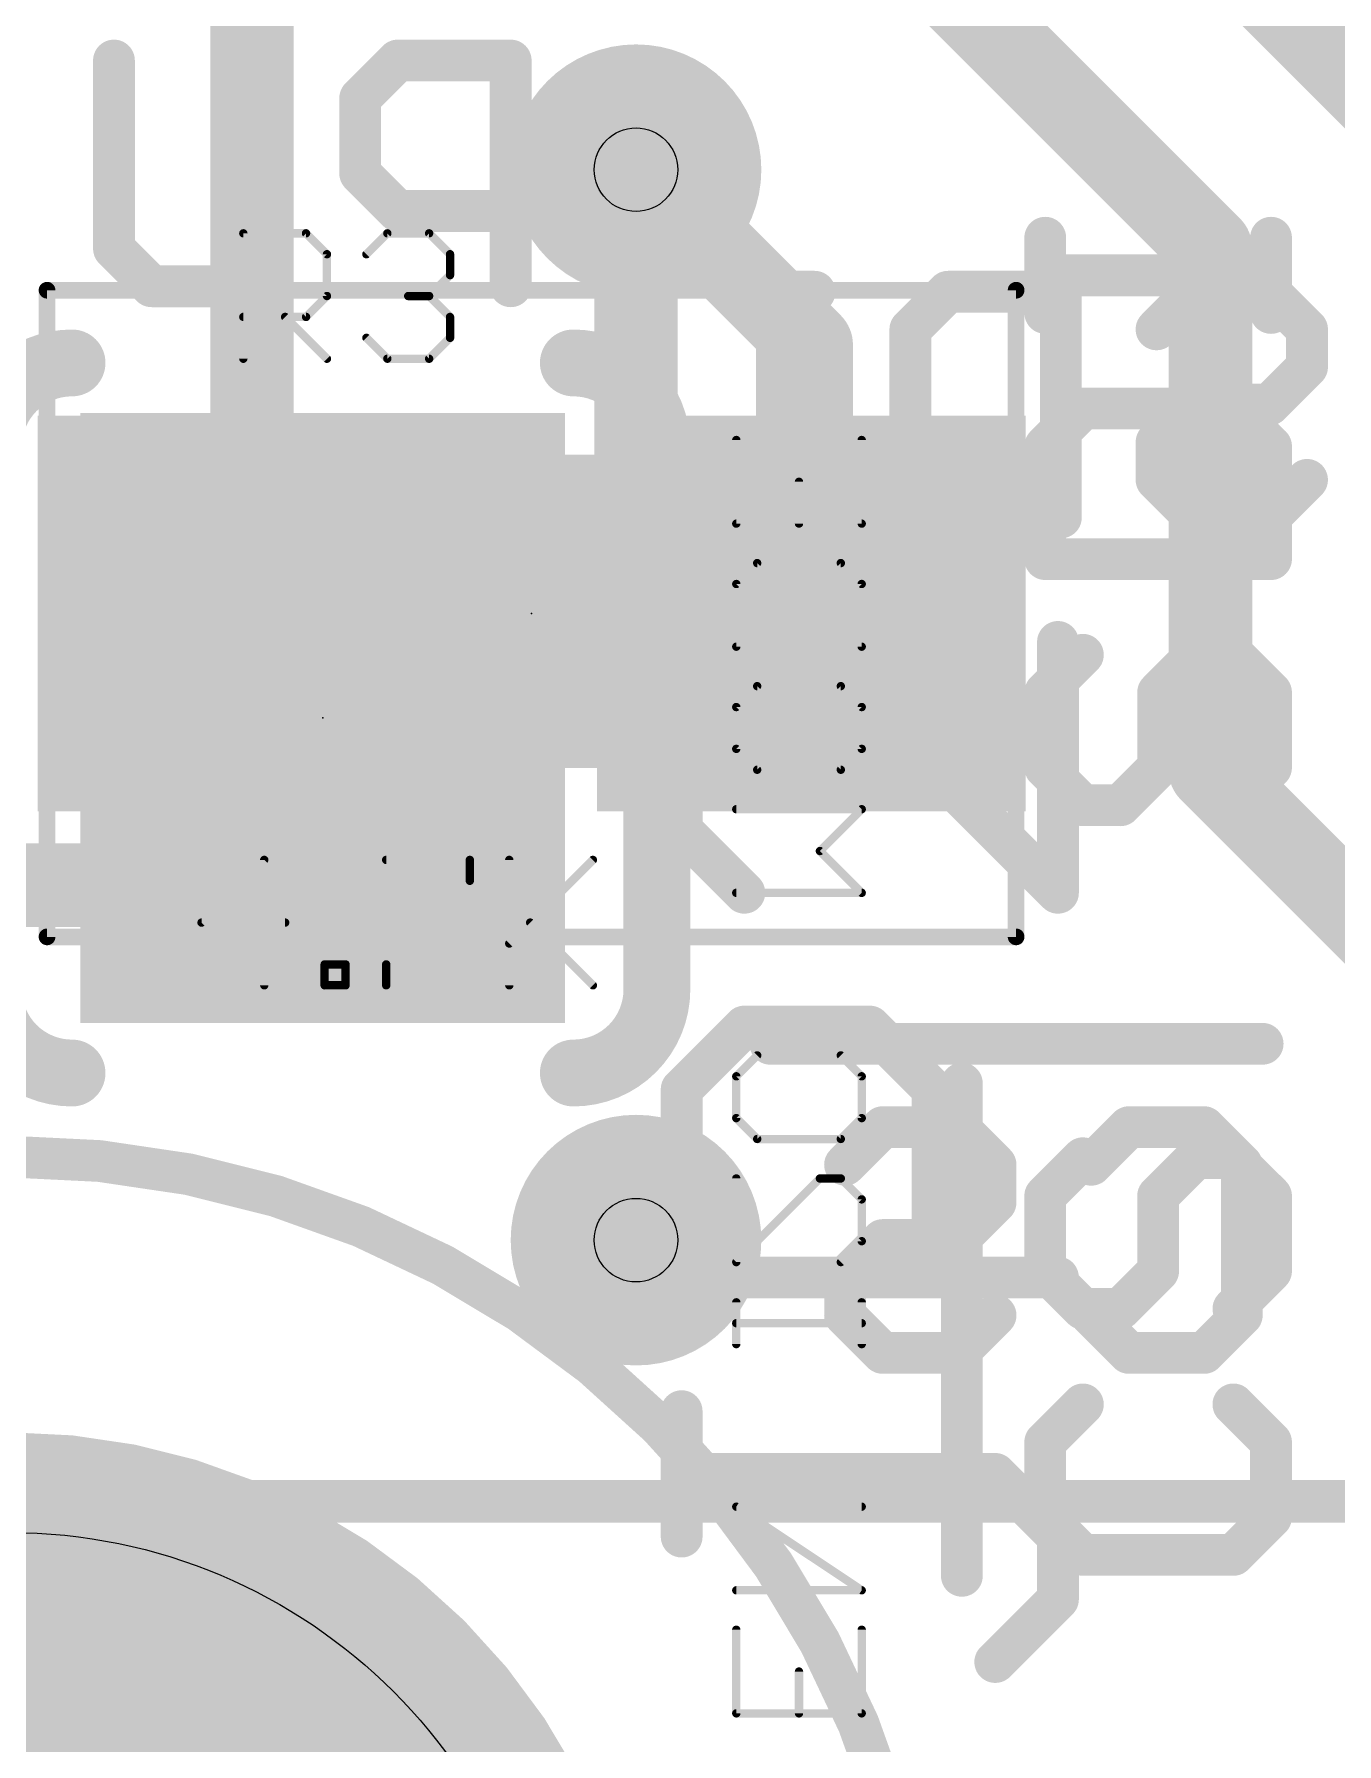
# Model space of a CAD drawing. Extents: x -47 to 60, y -34 to 22.
# Drawn here: x 6.43 to 10.39, y 3.55 to 8.75 of the extents above; entities that cross this region are included whole.
import ezdxf

# ---------------------------------------------------------------- set-up
doc = ezdxf.new("R2010")
doc.units = 0
for name, color, linetype in [('1', 12, 'CONTINUOUS'), ('16', 132, 'CONTINUOUS'), ('18', 110, 'CONTINUOUS'), ('20', 53, 'CONTINUOUS'), ('21', 253, 'CONTINUOUS'), ('22', 53, 'CONTINUOUS'), ('23', 53, 'CONTINUOUS'), ('24', 53, 'CONTINUOUS'), ('25', 253, 'CONTINUOUS'), ('27', 253, 'CONTINUOUS'), ('28', 253, 'CONTINUOUS'), ('29', 253, 'CONTINUOUS'), ('30', 253, 'CONTINUOUS'), ('31', 253, 'CONTINUOUS'), ('35', 253, 'CONTINUOUS'), ('39', 12, 'CONTINUOUS'), ('41', 12, 'CONTINUOUS'), ('42', 132, 'CONTINUOUS'), ('44', 253, 'CONTINUOUS'), ('47', 253, 'CONTINUOUS'), ('51', 253, 'CONTINUOUS')]:
    doc.layers.add(name, color=color, linetype=linetype)

# ---------------------------------------------------------------- blocks, each defined once
blk = doc.blocks.new('RECT')
blk.add_solid([(-0.5, -0.5), (0.5, -0.5), (-0.5, 0.5), (0.5, 0.5)])
blk = doc.blocks.new('ROUNDV')
at = {"const_width": 0.5}
blk.add_lwpolyline([(0, -0.25, 1), (0, 0.25, 1), (0, -0.25)], format="xyb", dxfattribs=at)

msp = doc.modelspace()

# ---------------------------------------------------------------- linework, layer by layer
at = {"layer": '1', "const_width": 0.254}
for points in [[(7.0875, 9.1513), (7.0875, 6.985)], [(8.7875, 7.8019), (8.255, 8.3344)], [(8.7875, 6.985), (8.7875, 7.8019)]]:
    msp.add_lwpolyline(points, dxfattribs=at)
at = {"layer": '1', "const_width": 0.127}
for points in [[(8.2999, 8.3793, 1), (8.2101, 8.2895)], [(8.851, 7.8019, 1), (8.724, 7.8019)], [(8.7426, 7.757, 1), (8.8324, 7.8468)], [(7.024, 6.985, 1), (7.151, 6.985)], [(8.724, 6.985, 1), (8.851, 6.985)]]:
    msp.add_lwpolyline(points, format="xyb", dxfattribs=at)
at = {"layer": '16'}
for points, const_width in [([(9.6837, 9.3663), (11.43, 7.62)], 0.254), ([(10.0013, 8.0962), (8.89, 9.2075)], 0.254), ([(8.255, 7.3819), (8.255, 8.3344)], 0.254), ([(10.0013, 6.5088), (10.0013, 8.0962)], 0.254), ([(8.0486, 7.1755), (8.255, 7.3819)], 0.254), ([(7.3025, 7.1755), (8.0486, 7.1755)], 0.254), ([(7.3025, 7.0485), (7.3025, 6.2865)], 0.2032), ([(11.43, 5.08), (10.0013, 6.5088)], 0.254), ([(7.3025, 6.1595), (4.953, 6.1595)], 0.254)]:
    msp.add_lwpolyline(points, dxfattribs=dict(at, const_width=const_width))
for points, const_width in [([(8.3185, 8.3344, 1), (8.1915, 8.3344)], 0.127), ([(10.0648, 8.0962, 1), (9.9378, 8.0962)], 0.127), ([(9.9563, 8.0513, 1), (10.0462, 8.1412)], 0.127), ([(8.2999, 7.337, 1), (8.2101, 7.4268)], 0.127), ([(8.1915, 7.3819, 1), (8.3185, 7.3819)], 0.127), ([(7.3025, 7.239, 1), (7.3025, 7.112)], 0.127), ([(8.0037, 7.2204, 1), (8.0935, 7.1306)], 0.127), ([(8.0486, 7.112, 1), (8.0486, 7.239)], 0.127), ([(7.3533, 7.0485, 1), (7.2517, 7.0485)], 0.1016), ([(10.0462, 6.5537, 1), (9.9563, 6.4638)], 0.127), ([(9.9378, 6.5088, 1), (10.0648, 6.5088)], 0.127), ([(7.2517, 6.2865, 1), (7.3533, 6.2865)], 0.1016), ([(7.3025, 6.096, 1), (7.3025, 6.223)], 0.127)]:
    msp.add_lwpolyline(points, format="xyb", dxfattribs=dict(at, const_width=const_width))
at = {"layer": '20'}
msp.add_circle((6.35, 2.54), 1.651, dxfattribs=at)
at = {"layer": '21', "const_width": 0.127}
for points in [[(9.499, 7.8989), (9.499, 8.1277)], [(10.1854, 7.8989), (10.1854, 8.1277)], [(10.1854, 8.0133), (9.499, 8.0133)], [(9.6134, 7.6081), (9.499, 7.4937)], [(10.071, 7.6081), (9.6134, 7.6081)], [(10.1854, 7.4937), (10.071, 7.6081)], [(9.499, 7.4937), (9.499, 7.1505)], [(10.1854, 7.1505), (10.1854, 7.4937)], [(9.499, 7.1505), (10.1854, 7.1505)], [(9.6134, 6.8597), (9.499, 6.7453)], [(9.8422, 6.7453), (9.9566, 6.8597)], [(9.9566, 6.8597), (10.071, 6.8597)], [(10.071, 6.8597), (10.1854, 6.7453)], [(9.499, 6.7453), (9.499, 6.5165)], [(9.8422, 6.5165), (9.8422, 6.7453)], [(10.1854, 6.7453), (10.1854, 6.5165)], [(9.499, 6.5165), (9.6134, 6.4021)], [(9.7278, 6.4021), (9.8422, 6.5165)], [(10.1854, 6.5165), (10.071, 6.4021)], [(9.6134, 6.4021), (9.7278, 6.4021)], [(9.2456, 4.0594), (9.2456, 5.5563)], [(9.6134, 5.3289), (9.499, 5.2145)], [(9.8422, 5.2145), (9.9566, 5.3289)], [(9.9566, 5.3289), (10.071, 5.3289)], [(10.071, 5.3289), (10.1854, 5.2145)], [(9.499, 5.2145), (9.499, 4.9857)], [(9.8422, 4.9857), (9.8422, 5.2145)], [(10.1854, 5.2145), (10.1854, 4.9857)], [(9.499, 4.9857), (9.6134, 4.8713)], [(9.7278, 4.8713), (9.8422, 4.9857)], [(10.1854, 4.9857), (10.071, 4.8713)], [(9.6134, 4.8713), (9.7278, 4.8713)], [(9.6134, 4.5805), (9.499, 4.4661)], [(10.1854, 4.4661), (10.071, 4.5805)], [(9.499, 4.4661), (9.499, 4.2373)], [(10.1854, 4.2373), (10.1854, 4.4661)], [(9.499, 4.2373), (9.6134, 4.1229)], [(10.071, 4.1229), (10.1854, 4.2373)], [(9.6134, 4.1229), (10.071, 4.1229)]]:
    msp.add_lwpolyline(points, dxfattribs=at)
at = {"layer": '21', "const_width": 0.0635}
for points in [[(9.5308, 8.1277, 1), (9.4673, 8.1277)], [(10.2172, 8.1277, 1), (10.1537, 8.1277)], [(9.499, 8.0451, 1), (9.499, 7.9816)], [(10.1854, 7.9816, 1), (10.1854, 8.0451)], [(9.4673, 7.8989, 1), (9.5308, 7.8989)], [(10.1537, 7.8989, 1), (10.2172, 7.8989)], [(9.6134, 7.6399, 1), (9.6134, 7.5764)], [(9.6359, 7.5857, 1), (9.591, 7.6306)], [(10.0935, 7.6306, 1), (10.0486, 7.5857)], [(10.071, 7.5764, 1), (10.071, 7.6399)], [(9.5308, 7.4937, 1), (9.4673, 7.4937)], [(9.4766, 7.5162, 1), (9.5215, 7.4713)], [(10.2172, 7.4937, 1), (10.1537, 7.4937)], [(10.1629, 7.4713, 1), (10.2079, 7.5162)], [(9.499, 7.1823, 1), (9.499, 7.1188)], [(9.4673, 7.1505, 1), (9.5308, 7.1505)], [(10.1537, 7.1505, 1), (10.2172, 7.1505)], [(10.1854, 7.1188, 1), (10.1854, 7.1823)], [(9.6359, 6.8372, 1), (9.591, 6.8821)], [(9.9566, 6.8914, 1), (9.9566, 6.8279)], [(9.9791, 6.8372, 1), (9.9342, 6.8821)], [(10.0935, 6.8821, 1), (10.0486, 6.8372)], [(10.071, 6.8279, 1), (10.071, 6.8914)], [(9.5308, 6.7453, 1), (9.4673, 6.7453)], [(9.4766, 6.7677, 1), (9.5215, 6.7228)], [(9.874, 6.7453, 1), (9.8105, 6.7453)], [(9.8198, 6.7677, 1), (9.8647, 6.7228)], [(10.2172, 6.7453, 1), (10.1537, 6.7453)], [(10.1629, 6.7228, 1), (10.2079, 6.7677)], [(9.5215, 6.5389, 1), (9.4766, 6.494)], [(9.8647, 6.494, 1), (9.8198, 6.5389)], [(10.2079, 6.494, 1), (10.1629, 6.5389)], [(9.4673, 6.5165, 1), (9.5308, 6.5165)], [(9.8105, 6.5165, 1), (9.874, 6.5165)], [(10.1537, 6.5165, 1), (10.2172, 6.5165)], [(9.6134, 6.4338, 1), (9.6134, 6.3704)], [(9.591, 6.3796, 1), (9.6359, 6.4246)], [(9.7054, 6.4246, 1), (9.7503, 6.3796)], [(9.7278, 6.3704, 1), (9.7278, 6.4338)], [(10.0486, 6.4246, 1), (10.0935, 6.3796)], [(9.2774, 5.5563, 1), (9.2138, 5.5563)], [(9.6359, 5.3065, 1), (9.591, 5.3514)], [(9.9566, 5.3607, 1), (9.9566, 5.2972)], [(9.9791, 5.3065, 1), (9.9342, 5.3514)], [(10.0935, 5.3514, 1), (10.0486, 5.3065)], [(10.071, 5.2972, 1), (10.071, 5.3607)], [(9.5308, 5.2145, 1), (9.4673, 5.2145)], [(9.4766, 5.237, 1), (9.5215, 5.1921)], [(9.874, 5.2145, 1), (9.8105, 5.2145)], [(9.8198, 5.237, 1), (9.8647, 5.1921)], [(10.2172, 5.2145, 1), (10.1537, 5.2145)], [(10.1629, 5.1921, 1), (10.2079, 5.237)], [(9.5215, 5.0082, 1), (9.4766, 4.9633)], [(9.8647, 4.9633, 1), (9.8198, 5.0082)], [(10.2079, 4.9633, 1), (10.1629, 5.0082)], [(9.4673, 4.9857, 1), (9.5308, 4.9857)], [(9.8105, 4.9857, 1), (9.874, 4.9857)], [(10.1537, 4.9857, 1), (10.2172, 4.9857)], [(9.6134, 4.9031, 1), (9.6134, 4.8396)], [(9.591, 4.8489, 1), (9.6359, 4.8938)], [(9.7054, 4.8938, 1), (9.7503, 4.8489)], [(9.7278, 4.8396, 1), (9.7278, 4.9031)], [(10.0486, 4.8938, 1), (10.0935, 4.8489)], [(9.6359, 4.5581, 1), (9.591, 4.603)], [(10.0935, 4.603, 1), (10.0486, 4.5581)], [(9.5308, 4.4661, 1), (9.4673, 4.4661)], [(10.2172, 4.4661, 1), (10.1537, 4.4661)], [(9.4766, 4.4886, 1), (9.5215, 4.4437)], [(10.1629, 4.4437, 1), (10.2079, 4.4886)], [(9.5215, 4.2598, 1), (9.4766, 4.2149)], [(9.4673, 4.2373, 1), (9.5308, 4.2373)], [(10.1537, 4.2373, 1), (10.2172, 4.2373)], [(10.2079, 4.2149, 1), (10.1629, 4.2598)], [(9.6134, 4.1547, 1), (9.6134, 4.0912)], [(9.591, 4.1005, 1), (9.6359, 4.1454)], [(10.0486, 4.1454, 1), (10.0935, 4.1005)], [(10.071, 4.0912, 1), (10.071, 4.1547)], [(9.2138, 4.0594, 1), (9.2774, 4.0594)]]:
    msp.add_lwpolyline(points, format="xyb", dxfattribs=at)
at = {"layer": '22'}
for points, const_width in [([(6.6997, 8.6664, 1), (6.6362, 8.6664)], 0.0635), ([(7.1573, 8.6664, 1), (7.0938, 8.6664)], 0.0635), ([(7.5308, 8.6982, 1), (7.5308, 8.6347)], 0.0635), ([(7.5533, 8.644, 1), (7.5084, 8.6889)], 0.0635), ([(7.9058, 8.6664, 1), (7.8423, 8.6664)], 0.0635), ([(7.874, 8.6347, 1), (7.874, 8.6982)], 0.0635), ([(7.4482, 8.552, 1), (7.3847, 8.552)], 0.0635), ([(7.394, 8.5745, 1), (7.4389, 8.5296)], 0.0635), ([(7.4389, 8.3457, 1), (7.394, 8.3008)], 0.0635), ([(7.3847, 8.3232, 1), (7.4482, 8.3232)], 0.0635), ([(7.5308, 8.2406, 1), (7.5308, 8.1771)], 0.0635), ([(7.874, 8.1771, 1), (7.874, 8.2406)], 0.0635), ([(7.5084, 8.1864, 1), (7.5533, 8.2313)], 0.0635), ([(6.6362, 8.0944, 1), (6.6997, 8.0944)], 0.0635), ([(6.6904, 8.1169, 1), (6.6455, 8.072)], 0.0635), ([(7.0938, 8.0944, 1), (7.1573, 8.0944)], 0.0635), ([(7.148, 8.072, 1), (7.1031, 8.1169)], 0.0635), ([(6.7824, 8.0118, 1), (6.7824, 7.9483)], 0.0635), ([(6.7599, 7.9576, 1), (6.8048, 8.0025)], 0.0635), ([(6.9887, 8.0025, 1), (7.0336, 7.9576)], 0.0635), ([(7.0112, 7.9483, 1), (7.0112, 8.0118)], 0.0635), ([(7.8423, 7.98, 1), (7.9058, 7.98)], 0.0635), ([(8.5693, 7.9952, 1), (8.5693, 7.9317)], 0.0635), ([(8.7155, 7.9635, 1), (8.652, 7.9635)], 0.0635), ([(8.7981, 7.9317, 1), (8.7981, 7.9952)], 0.0635), ([(9.2033, 7.9952, 1), (9.2033, 7.9317)], 0.0635), ([(9.2258, 7.941, 1), (9.1809, 7.9859)], 0.0635), ([(9.5783, 7.9635, 1), (9.5148, 7.9635)], 0.0635), ([(9.5465, 7.9317, 1), (9.5465, 7.9952)], 0.0635), ([(9.9517, 7.9952, 1), (9.9517, 7.9317)], 0.0635), ([(9.9742, 7.941, 1), (9.9293, 7.9859)], 0.0635), ([(10.203, 7.9859, 1), (10.1581, 7.941)], 0.0635), ([(10.1805, 7.9317, 1), (10.1805, 7.9952)], 0.0635), ([(9.1207, 7.8491, 1), (9.0572, 7.8491)], 0.0635), ([(9.0665, 7.8715, 1), (9.1114, 7.8266)], 0.0635), ([(9.8149, 7.8715, 1), (9.8598, 7.8266)], 0.0635), ([(10.3267, 7.8491, 1), (10.2632, 7.8491)], 0.0635), ([(10.2725, 7.8266, 1), (10.3174, 7.8715)], 0.0635), ([(6.5405, 7.747, 0.4142), (6.2865, 7.493)], 0.2032), ([(6.5405, 7.6962, 1), (6.5405, 7.7978)], 0.1016), ([(8.3185, 7.493, 0.4142), (8.0645, 7.747)], 0.2032), ([(8.0645, 7.7978, 1), (8.0645, 7.6962)], 0.1016), ([(10.3174, 7.7122, 1), (10.2725, 7.7571)], 0.0635), ([(10.2632, 7.7347, 1), (10.3267, 7.7347)], 0.0635), ([(9.9517, 7.652, 1), (9.9517, 7.5885)], 0.0635), ([(9.9742, 7.5978, 1), (9.9293, 7.6427)], 0.0635), ([(10.1581, 7.6427, 1), (10.203, 7.5978)], 0.0635), ([(10.1805, 7.5885, 1), (10.1805, 7.652)], 0.0635), ([(8.3693, 7.493, 1), (8.2677, 7.493)], 0.1016), ([(8.2677, 7.493, 1), (8.3693, 7.493)], 0.1016), ([(9.8691, 7.5059, 1), (9.8056, 7.5059)], 0.0635), ([(9.8149, 7.5283, 1), (9.8598, 7.4834)], 0.0635), ([(9.1114, 7.4139, 1), (9.0665, 7.369)], 0.0635), ([(9.8598, 7.4139, 1), (9.8149, 7.369)], 0.0635), ([(10.3174, 7.369, 1), (10.2725, 7.4139)], 0.0635), ([(9.0572, 7.3915, 1), (9.1207, 7.3915)], 0.0635), ([(9.8056, 7.3915, 1), (9.8691, 7.3915)], 0.0635), ([(8.5693, 7.3089, 1), (8.5693, 7.2454)], 0.0635), ([(8.7981, 7.2454, 1), (8.7981, 7.3089)], 0.0635), ([(9.2033, 7.3089, 1), (9.2033, 7.2454)], 0.0635), ([(9.1809, 7.2546, 1), (9.2258, 7.2996)], 0.0635), ([(9.5465, 7.2454, 1), (9.5465, 7.3089)], 0.0635), ([(9.9517, 7.3089, 1), (9.9517, 7.2454)], 0.0635), ([(9.9293, 7.2546, 1), (9.9742, 7.2996)], 0.0635), ([(10.1581, 7.2996, 1), (10.203, 7.2546)], 0.0635), ([(10.1805, 7.2454, 1), (10.1805, 7.3089)], 0.0635), ([(8.652, 7.2771, 1), (8.7155, 7.2771)], 0.0635), ([(9.5148, 7.2771, 1), (9.5783, 7.2771)], 0.0635), ([(6.2865, 5.842, 0.4142), (6.5405, 5.588)], 0.2032), ([(8.0645, 5.588, 0.4142), (8.3185, 5.842)], 0.2032), ([(8.3693, 5.842, 1), (8.2677, 5.842)], 0.1016), ([(8.2677, 5.842, 1), (8.3693, 5.842)], 0.1016), ([(8.6632, 5.7086, 1), (8.6632, 5.6452)], 0.0635), ([(10.16, 5.6452, 1), (10.16, 5.7086)], 0.0635), ([(6.5405, 5.5372, 1), (6.5405, 5.6388)], 0.1016), ([(8.0645, 5.6388, 1), (8.0645, 5.5372)], 0.1016), ([(9.0049, 5.4552, 1), (9.0049, 5.3917)], 0.0635), ([(9.0273, 5.401, 1), (8.9824, 5.4459)], 0.0635), ([(9.2561, 5.4459, 1), (9.2112, 5.401)], 0.0635), ([(9.2337, 5.3917, 1), (9.2337, 5.4552)], 0.0635), ([(9.7533, 5.4552, 1), (9.7533, 5.3917)], 0.0635), ([(9.7758, 5.401, 1), (9.7309, 5.4459)], 0.0635), ([(10.0046, 5.4459, 1), (9.9597, 5.401)], 0.0635), ([(9.9821, 5.3917, 1), (9.9821, 5.4552)], 0.0635), ([(8.868, 5.3315, 1), (8.9129, 5.2866)], 0.0635), ([(9.3798, 5.3091, 1), (9.3163, 5.3091)], 0.0635), ([(9.3256, 5.2866, 1), (9.3705, 5.3315)], 0.0635), ([(9.6165, 5.3315, 1), (9.6614, 5.2866)], 0.0635), ([(10.1283, 5.3091, 1), (10.0648, 5.3091)], 0.0635), ([(10.074, 5.2866, 1), (10.119, 5.3315)], 0.0635), ([(9.3705, 5.1722, 1), (9.3256, 5.2171)], 0.0635), ([(9.3163, 5.1947, 1), (9.3798, 5.1947)], 0.0635), ([(9.0049, 5.112, 1), (9.0049, 5.0485)], 0.0635), ([(9.0273, 5.0578, 1), (8.9824, 5.1027)], 0.0635), ([(9.2112, 5.1027, 1), (9.2561, 5.0578)], 0.0635), ([(9.2337, 5.0485, 1), (9.2337, 5.112)], 0.0635), ([(8.9222, 4.9659, 1), (8.8587, 4.9659)], 0.0635), ([(8.868, 4.9883, 1), (8.9129, 4.9434)], 0.0635), ([(8.9129, 4.8739, 1), (8.868, 4.829)], 0.0635), ([(9.3705, 4.829, 1), (9.3256, 4.8739)], 0.0635), ([(9.6614, 4.8739, 1), (9.6165, 4.829)], 0.0635), ([(10.119, 4.829, 1), (10.074, 4.8739)], 0.0635), ([(8.8587, 4.8515, 1), (8.9222, 4.8515)], 0.0635), ([(10.0648, 4.8515, 1), (10.1283, 4.8515)], 0.0635), ([(9.0049, 4.7688, 1), (9.0049, 4.7054)], 0.0635), ([(8.9824, 4.7146, 1), (9.0273, 4.7596)], 0.0635), ([(9.2112, 4.7596, 1), (9.2561, 4.7146)], 0.0635), ([(9.2337, 4.7054, 1), (9.2337, 4.7688)], 0.0635), ([(9.7533, 4.7688, 1), (9.7533, 4.7054)], 0.0635), ([(9.7309, 4.7146, 1), (9.7758, 4.7596)], 0.0635), ([(9.9597, 4.7596, 1), (10.0046, 4.7146)], 0.0635), ([(9.9821, 4.7054, 1), (9.9821, 4.7688)], 0.0635)]:
    msp.add_lwpolyline(points, format="xyb", dxfattribs=dict(at, const_width=const_width))
for points, const_width in [([(6.668, 8.0944), (6.668, 8.6664)], 0.127), ([(7.1256, 8.6664), (7.1256, 8.0944)], 0.127), ([(7.5308, 8.6664), (7.4164, 8.552)], 0.127), ([(7.874, 8.6664), (7.5308, 8.6664)], 0.127), ([(7.874, 7.98), (7.874, 8.6664)], 0.127), ([(7.4164, 8.552), (7.4164, 8.3232)], 0.127), ([(7.4164, 8.3232), (7.5308, 8.2088)], 0.127), ([(7.5308, 8.2088), (7.874, 8.2088)], 0.127), ([(6.7824, 7.98), (6.668, 8.0944)], 0.127), ([(7.1256, 8.0944), (7.0112, 7.98)], 0.127), ([(7.0112, 7.98), (6.7824, 7.98)], 0.127), ([(8.7981, 7.9635), (8.5693, 7.9635)], 0.127), ([(8.6837, 7.2771), (8.6837, 7.9635)], 0.127), ([(9.0889, 7.8491), (9.2033, 7.9635)], 0.127), ([(9.2033, 7.9635), (9.5465, 7.9635)], 0.127), ([(9.5465, 7.9635), (9.5465, 7.2771)], 0.127), ([(9.8373, 7.8491), (9.9517, 7.9635)], 0.127), ([(9.9517, 7.9635), (10.1805, 7.9635)], 0.127), ([(10.1805, 7.9635), (10.2949, 7.8491)], 0.127), ([(9.0889, 7.3915), (9.0889, 7.8491)], 0.127), ([(10.2949, 7.8491), (10.2949, 7.7347)], 0.127), ([(10.2949, 7.7347), (10.1805, 7.6203)], 0.127), ([(9.9517, 7.6203), (9.8373, 7.5059)], 0.127), ([(10.1805, 7.6203), (9.9517, 7.6203)], 0.127), ([(8.3185, 5.842), (8.3185, 7.493)], 0.2032), ([(9.8373, 7.5059), (9.8373, 7.3915)], 0.127), ([(9.2033, 7.2771), (9.0889, 7.3915)], 0.127), ([(9.8373, 7.3915), (9.9517, 7.2771)], 0.127), ([(10.1805, 7.2771), (10.2949, 7.3915)], 0.127), ([(8.7981, 7.2771), (8.5693, 7.2771)], 0.127), ([(9.5465, 7.2771), (9.2033, 7.2771)], 0.127), ([(9.9517, 7.2771), (10.1805, 7.2771)], 0.127), ([(10.16, 5.6769), (8.6632, 5.6769)], 0.127), ([(8.8905, 5.3091), (9.0049, 5.4235)], 0.127), ([(9.0049, 5.4235), (9.2337, 5.4235)], 0.127), ([(9.2337, 5.4235), (9.3481, 5.3091)], 0.127), ([(9.6389, 5.3091), (9.7533, 5.4235)], 0.127), ([(9.7533, 5.4235), (9.9821, 5.4235)], 0.127), ([(9.9821, 5.4235), (10.0965, 5.3091)], 0.127), ([(9.3481, 5.3091), (9.3481, 5.1947)], 0.127), ([(10.0965, 5.3091), (10.0965, 4.8515)], 0.127), ([(9.3481, 5.1947), (9.2337, 5.0803)], 0.127), ([(9.0049, 5.0803), (8.8905, 4.9659)], 0.127), ([(9.2337, 5.0803), (9.0049, 5.0803)], 0.127), ([(8.8905, 4.9659), (8.8905, 4.8515)], 0.127), ([(8.8905, 4.8515), (9.0049, 4.7371)], 0.127), ([(9.2337, 4.7371), (9.3481, 4.8515)], 0.127), ([(9.7533, 4.7371), (9.6389, 4.8515)], 0.127), ([(10.0965, 4.8515), (9.9821, 4.7371)], 0.127), ([(9.0049, 4.7371), (9.2337, 4.7371)], 0.127), ([(9.9821, 4.7371), (9.7533, 4.7371)], 0.127)]:
    msp.add_lwpolyline(points, dxfattribs=dict(at, const_width=const_width))
at = {"layer": '23'}
msp.add_point((7.9375, 6.985), dxfattribs=at)
at = {"layer": '24'}
msp.add_point((7.3025, 6.6675), dxfattribs=at)
at = {"layer": '25'}
for points, const_width in [([(7.0612, 7.7597), (7.0612, 8.141)], 0.0254), ([(7.0612, 8.141), (7.2519, 8.141)], 0.0254), ([(7.2519, 8.141), (7.3154, 8.0775)], 0.0254), ([(7.4354, 8.0775), (7.499, 8.141)], 0.0254), ([(7.499, 8.141), (7.6261, 8.141)], 0.0254), ([(7.6261, 8.141), (7.6896, 8.0775)], 0.0254), ([(7.3154, 8.0775), (7.3154, 7.9504)], 0.0254), ([(7.6896, 8.0775), (7.6896, 8.0139)], 0.0254), ([(7.6896, 8.0139), (7.6261, 7.9504)], 0.0254), ([(7.3154, 7.9504), (7.2519, 7.8868)], 0.0254), ([(7.6261, 7.9504), (7.5625, 7.9504)], 0.0254), ([(7.6261, 7.9504), (7.6896, 7.8868)], 0.0254), ([(7.2519, 7.8868), (7.0612, 7.8868)], 0.0254), ([(7.1883, 7.8868), (7.3154, 7.7597)], 0.0254), ([(7.6896, 7.8868), (7.6896, 7.8233)], 0.0254), ([(7.499, 7.7597), (7.4354, 7.8233)], 0.0254), ([(7.6896, 7.8233), (7.6261, 7.7597)], 0.0254), ([(7.6261, 7.7597), (7.499, 7.7597)], 0.0254), ([(8.5844, 6.8987), (8.3937, 6.7081)], 0.127), ([(8.7751, 6.8987), (8.5844, 6.8987)], 0.127), ([(9.5377, 6.1361), (8.7751, 6.8987)], 0.127), ([(9.5377, 6.8987), (9.5377, 6.1361)], 0.127), ([(8.3937, 6.7081), (8.3937, 6.3268)], 0.127), ([(8.3937, 6.3268), (8.5844, 6.1361)], 0.127), ([(8.3937, 5.5387), (8.5844, 5.7293)], 0.127), ([(8.5844, 5.7293), (8.9657, 5.7293)], 0.127), ([(8.9657, 5.7293), (9.1564, 5.5387)], 0.127), ([(8.3937, 4.9667), (8.3937, 5.5387)], 0.127), ([(9.1564, 5.5387), (9.1564, 4.9667)], 0.127), ([(9.5377, 4.9667), (8.3937, 4.9667)], 0.127), ([(8.3937, 4.1786), (8.3937, 4.56)], 0.127), ([(9.347, 4.3693), (8.3937, 4.3693)], 0.127), ([(9.5377, 4.1786), (9.347, 4.3693)], 0.127), ([(9.5377, 3.988), (9.5377, 4.1786)], 0.127), ([(9.347, 3.7973), (9.5377, 3.988)], 0.127)]:
    msp.add_lwpolyline(points, dxfattribs=dict(at, const_width=const_width))
for points, const_width in [([(7.0676, 8.141, 1), (7.0549, 8.141)], 0.0127), ([(7.0612, 8.1474, 1), (7.0612, 8.1347)], 0.0127), ([(7.2564, 8.1455, 1), (7.2474, 8.1365)], 0.0127), ([(7.2519, 8.1347, 1), (7.2519, 8.1474)], 0.0127), ([(7.499, 8.1474, 1), (7.499, 8.1347)], 0.0127), ([(7.5034, 8.1365, 1), (7.4945, 8.1455)], 0.0127), ([(7.6306, 8.1455, 1), (7.6216, 8.1365)], 0.0127), ([(7.6261, 8.1347, 1), (7.6261, 8.1474)], 0.0127), ([(7.3218, 8.0775, 1), (7.3091, 8.0775)], 0.0127), ([(7.3109, 8.073, 1), (7.3199, 8.082)], 0.0127), ([(7.4309, 8.082, 1), (7.4399, 8.073)], 0.0127), ([(7.696, 8.0775, 1), (7.6833, 8.0775)], 0.0127), ([(7.6851, 8.073, 1), (7.6941, 8.082)], 0.0127), ([(7.6833, 8.0139, 1), (7.696, 8.0139)], 0.0127), ([(7.6941, 8.0094, 1), (7.6851, 8.0184)], 0.0127), ([(7.3091, 7.9504, 1), (7.3218, 7.9504)], 0.0127), ([(7.3199, 7.9459, 1), (7.3109, 7.9549)], 0.0127), ([(7.5625, 7.9567, 1), (7.5625, 7.944)], 0.0127), ([(7.6306, 7.9549, 1), (7.6216, 7.9459)], 0.0127), ([(7.6216, 7.9549, 1), (7.6306, 7.9459)], 0.0127), ([(7.6261, 7.944, 1), (7.6261, 7.9567)], 0.0127), ([(7.0612, 7.8932, 1), (7.0612, 7.8805)], 0.0127), ([(7.1928, 7.8913, 1), (7.1838, 7.8823)], 0.0127), ([(7.2474, 7.8913, 1), (7.2564, 7.8823)], 0.0127), ([(7.2519, 7.8805, 1), (7.2519, 7.8932)], 0.0127), ([(7.696, 7.8868, 1), (7.6833, 7.8868)], 0.0127), ([(7.6851, 7.8823, 1), (7.6941, 7.8913)], 0.0127), ([(7.4399, 7.8277, 1), (7.4309, 7.8188)], 0.0127), ([(7.6833, 7.8233, 1), (7.696, 7.8233)], 0.0127), ([(7.6941, 7.8188, 1), (7.6851, 7.8277)], 0.0127), ([(7.0549, 7.7597, 1), (7.0676, 7.7597)], 0.0127), ([(7.3109, 7.7552, 1), (7.3199, 7.7642)], 0.0127), ([(7.499, 7.7661, 1), (7.499, 7.7534)], 0.0127), ([(7.4945, 7.7552, 1), (7.5034, 7.7642)], 0.0127), ([(7.6216, 7.7642, 1), (7.6306, 7.7552)], 0.0127), ([(7.6261, 7.7534, 1), (7.6261, 7.7661)], 0.0127), ([(8.5844, 6.9305, 1), (8.5844, 6.867)], 0.0635), ([(8.6068, 6.8763, 1), (8.5619, 6.9212)], 0.0635), ([(8.7975, 6.9212, 1), (8.7526, 6.8763)], 0.0635), ([(8.7751, 6.867, 1), (8.7751, 6.9305)], 0.0635), ([(9.5695, 6.8987, 1), (9.506, 6.8987)], 0.0635), ([(8.4255, 6.7081, 1), (8.362, 6.7081)], 0.0635), ([(8.3713, 6.7305, 1), (8.4162, 6.6856)], 0.0635), ([(8.4162, 6.3492, 1), (8.3713, 6.3043)], 0.0635), ([(8.362, 6.3268, 1), (8.4255, 6.3268)], 0.0635), ([(8.5619, 6.1136, 1), (8.6068, 6.1585)], 0.0635), ([(9.5152, 6.1136, 1), (9.5602, 6.1585)], 0.0635), ([(9.506, 6.1361, 1), (9.5695, 6.1361)], 0.0635), ([(8.5844, 5.7611, 1), (8.5844, 5.6976)], 0.0635), ([(8.6068, 5.7069, 1), (8.5619, 5.7518)], 0.0635), ([(8.9882, 5.7518, 1), (8.9433, 5.7069)], 0.0635), ([(8.9657, 5.6976, 1), (8.9657, 5.7611)], 0.0635), ([(8.4255, 5.5387, 1), (8.362, 5.5387)], 0.0635), ([(8.3713, 5.5611, 1), (8.4162, 5.5162)], 0.0635), ([(9.1881, 5.5387, 1), (9.1246, 5.5387)], 0.0635), ([(9.1339, 5.5162, 1), (9.1788, 5.5611)], 0.0635), ([(8.3937, 4.9984, 1), (8.3937, 4.9349)], 0.0635), ([(8.362, 4.9667, 1), (8.4255, 4.9667)], 0.0635), ([(9.1246, 4.9667, 1), (9.1881, 4.9667)], 0.0635), ([(9.5377, 4.9349, 1), (9.5377, 4.9984)], 0.0635), ([(8.4255, 4.56, 1), (8.362, 4.56)], 0.0635), ([(8.3937, 4.401, 1), (8.3937, 4.3375)], 0.0635), ([(9.3695, 4.3917, 1), (9.3246, 4.3468)], 0.0635), ([(9.347, 4.3375, 1), (9.347, 4.401)], 0.0635), ([(8.362, 4.1786, 1), (8.4255, 4.1786)], 0.0635), ([(9.5695, 4.1786, 1), (9.506, 4.1786)], 0.0635), ([(9.5152, 4.1562, 1), (9.5602, 4.2011)], 0.0635), ([(9.506, 3.988, 1), (9.5695, 3.988)], 0.0635), ([(9.5602, 3.9655, 1), (9.5152, 4.0104)], 0.0635), ([(9.3246, 3.8198, 1), (9.3695, 3.7748)], 0.0635)]:
    msp.add_lwpolyline(points, format="xyb", dxfattribs=dict(at, const_width=const_width))
at = {"layer": '27', "const_width": 0.0254}
for points in [[(7.1249, 6.236), (6.9342, 6.0454)], [(7.1249, 5.8547), (7.1249, 6.236)], [(7.4955, 6.236), (7.7497, 6.236)], [(7.7497, 6.236), (7.7497, 6.1725)], [(7.8697, 6.236), (7.8697, 5.8547)], [(7.8697, 5.9818), (8.1239, 6.236)], [(7.7497, 6.1725), (7.4955, 5.9183)], [(6.9342, 6.0454), (7.1884, 6.0454)], [(7.9333, 6.0454), (8.1239, 5.8547)], [(7.3084, 5.8547), (7.3084, 5.9183)], [(7.3084, 5.9183), (7.372, 5.9183)], [(7.372, 5.9183), (7.372, 5.8547)], [(7.4955, 5.9183), (7.4955, 5.8547)], [(7.372, 5.8547), (7.3084, 5.8547)]]:
    msp.add_lwpolyline(points, dxfattribs=at)
at = {"layer": '27', "const_width": 0.0127}
for points in [[(7.1312, 6.236, 1), (7.1185, 6.236)], [(7.1294, 6.2315, 1), (7.1204, 6.2405)], [(7.4955, 6.2424, 1), (7.4955, 6.2297)], [(7.7561, 6.236, 1), (7.7434, 6.236)], [(7.7497, 6.2297, 1), (7.7497, 6.2424)], [(7.8761, 6.236, 1), (7.8634, 6.236)], [(8.1284, 6.2315, 1), (8.1194, 6.2405)], [(7.7434, 6.1725, 1), (7.7561, 6.1725)], [(7.7542, 6.168, 1), (7.7452, 6.177)], [(6.9342, 6.0517, 1), (6.9342, 6.039)], [(6.9297, 6.0499, 1), (6.9387, 6.0409)], [(7.1884, 6.039, 1), (7.1884, 6.0517)], [(7.9378, 6.0499, 1), (7.9288, 6.0409)], [(7.8652, 5.9863, 1), (7.8742, 5.9773)], [(7.3084, 5.9246, 1), (7.3084, 5.9119)], [(7.3148, 5.9183, 1), (7.3021, 5.9183)], [(7.3783, 5.9183, 1), (7.3656, 5.9183)], [(7.372, 5.9119, 1), (7.372, 5.9246)], [(7.491, 5.9227, 1), (7.5, 5.9138)], [(7.5019, 5.9183, 1), (7.4892, 5.9183)], [(7.1185, 5.8547, 1), (7.1312, 5.8547)], [(7.3084, 5.8611, 1), (7.3084, 5.8483)], [(7.3021, 5.8547, 1), (7.3148, 5.8547)], [(7.3656, 5.8547, 1), (7.3783, 5.8547)], [(7.372, 5.8483, 1), (7.372, 5.8611)], [(7.4892, 5.8547, 1), (7.5019, 5.8547)], [(7.8634, 5.8547, 1), (7.8761, 5.8547)], [(8.1194, 5.8502, 1), (8.1284, 5.8592)]]:
    msp.add_lwpolyline(points, format="xyb", dxfattribs=at)
at = {"layer": '28', "const_width": 0.0254}
for points in [[(8.5598, 7.2585), (8.5598, 7.5127)], [(8.9411, 7.5127), (8.9411, 7.2585)], [(8.7505, 7.2585), (8.7505, 7.3856)], [(8.9411, 7.2585), (8.5598, 7.2585)], [(8.5598, 7.0749), (8.6234, 7.1385)], [(8.6234, 7.1385), (8.8776, 7.1385)], [(8.8776, 7.1385), (8.9411, 7.0749)], [(8.5598, 6.8843), (8.5598, 7.0749)], [(8.9411, 7.0749), (8.9411, 6.8843)], [(8.9411, 6.8843), (8.5598, 6.8843)], [(8.5598, 6.7007), (8.6234, 6.7643)], [(8.6234, 6.7643), (8.8776, 6.7643)], [(8.8776, 6.7643), (8.9411, 6.7007)], [(8.5598, 6.5736), (8.5598, 6.7007)], [(8.9411, 6.7007), (8.9411, 6.5736)], [(8.6234, 6.5101), (8.5598, 6.5736)], [(8.9411, 6.5736), (8.8776, 6.5101)], [(8.8776, 6.5101), (8.6234, 6.5101)], [(8.9411, 6.3901), (8.5598, 6.3901)], [(8.814, 6.263), (8.9411, 6.3901)], [(8.9411, 6.1359), (8.814, 6.263)], [(8.5598, 6.1359), (8.9411, 6.1359)], [(8.5598, 5.5781), (8.6234, 5.6417)], [(8.8776, 5.6417), (8.9411, 5.5781)], [(8.5598, 5.451), (8.5598, 5.5781)], [(8.9411, 5.5781), (8.9411, 5.451)], [(8.6234, 5.3874), (8.5598, 5.451)], [(8.9411, 5.451), (8.8776, 5.3874)], [(8.8776, 5.3874), (8.6234, 5.3874)], [(8.5598, 5.2675), (8.5598, 5.0132)], [(8.5598, 5.0132), (8.814, 5.2675)], [(8.814, 5.2675), (8.8776, 5.2675)], [(8.8776, 5.2675), (8.9411, 5.2039)], [(8.9411, 5.2039), (8.9411, 5.0768)], [(8.9411, 5.0768), (8.8776, 5.0132)], [(8.5598, 4.7638), (8.5598, 4.8909)], [(8.9411, 4.7638), (8.9411, 4.8909)], [(8.5598, 4.8273), (8.9411, 4.8273)], [(8.9411, 4.0154), (8.5598, 4.2696)], [(8.5598, 4.2696), (8.9411, 4.2696)], [(8.5598, 4.0154), (8.9411, 4.0154)], [(8.5598, 3.6412), (8.5598, 3.8954)], [(8.9411, 3.8954), (8.9411, 3.6412)], [(8.7505, 3.6412), (8.7505, 3.7683)], [(8.9411, 3.6412), (8.5598, 3.6412)]]:
    msp.add_lwpolyline(points, dxfattribs=at)
at = {"layer": '28', "const_width": 0.0127}
for points in [[(8.5662, 7.5127, 1), (8.5535, 7.5127)], [(8.9475, 7.5127, 1), (8.9348, 7.5127)], [(8.7568, 7.3856, 1), (8.7441, 7.3856)], [(8.5598, 7.2648, 1), (8.5598, 7.2521)], [(8.5535, 7.2585, 1), (8.5662, 7.2585)], [(8.7441, 7.2585, 1), (8.7568, 7.2585)], [(8.9348, 7.2585, 1), (8.9475, 7.2585)], [(8.9411, 7.2521, 1), (8.9411, 7.2648)], [(8.6234, 7.1448, 1), (8.6234, 7.1321)], [(8.6278, 7.134, 1), (8.6189, 7.143)], [(8.8821, 7.143, 1), (8.8731, 7.134)], [(8.8776, 7.1321, 1), (8.8776, 7.1448)], [(8.5553, 7.0794, 1), (8.5643, 7.0704)], [(8.5662, 7.0749, 1), (8.5535, 7.0749)], [(8.9475, 7.0749, 1), (8.9348, 7.0749)], [(8.9366, 7.0704, 1), (8.9456, 7.0794)], [(8.5598, 6.8906, 1), (8.5598, 6.8779)], [(8.5535, 6.8843, 1), (8.5662, 6.8843)], [(8.9348, 6.8843, 1), (8.9475, 6.8843)], [(8.9411, 6.8779, 1), (8.9411, 6.8906)], [(8.6234, 6.7706, 1), (8.6234, 6.7579)], [(8.6278, 6.7598, 1), (8.6189, 6.7688)], [(8.8821, 6.7688, 1), (8.8731, 6.7598)], [(8.8776, 6.7579, 1), (8.8776, 6.7706)], [(8.5553, 6.7052, 1), (8.5643, 6.6962)], [(8.5662, 6.7007, 1), (8.5535, 6.7007)], [(8.9475, 6.7007, 1), (8.9348, 6.7007)], [(8.9366, 6.6962, 1), (8.9456, 6.7052)], [(8.5643, 6.5781, 1), (8.5553, 6.5691)], [(8.5535, 6.5736, 1), (8.5662, 6.5736)], [(8.9348, 6.5736, 1), (8.9475, 6.5736)], [(8.9456, 6.5691, 1), (8.9366, 6.5781)], [(8.6234, 6.5164, 1), (8.6234, 6.5037)], [(8.6189, 6.5056, 1), (8.6278, 6.5146)], [(8.8731, 6.5146, 1), (8.8821, 6.5056)], [(8.8776, 6.5037, 1), (8.8776, 6.5164)], [(8.5598, 6.3964, 1), (8.5598, 6.3837)], [(8.9456, 6.3856, 1), (8.9366, 6.3946)], [(8.9411, 6.3837, 1), (8.9411, 6.3964)], [(8.8185, 6.2675, 1), (8.8095, 6.2585)], [(8.8095, 6.2675, 1), (8.8185, 6.2585)], [(8.5598, 6.1422, 1), (8.5598, 6.1295)], [(8.9366, 6.1314, 1), (8.9456, 6.1403)], [(8.9411, 6.1295, 1), (8.9411, 6.1422)], [(8.6278, 5.6372, 1), (8.6189, 5.6462)], [(8.8821, 5.6462, 1), (8.8731, 5.6372)], [(8.5553, 5.5826, 1), (8.5643, 5.5736)], [(8.5662, 5.5781, 1), (8.5535, 5.5781)], [(8.9475, 5.5781, 1), (8.9348, 5.5781)], [(8.9366, 5.5736, 1), (8.9456, 5.5826)], [(8.5643, 5.4555, 1), (8.5553, 5.4465)], [(8.9456, 5.4465, 1), (8.9366, 5.4555)], [(8.5535, 5.451, 1), (8.5662, 5.451)], [(8.9348, 5.451, 1), (8.9475, 5.451)], [(8.6234, 5.3938, 1), (8.6234, 5.3811)], [(8.6189, 5.383, 1), (8.6278, 5.3919)], [(8.8731, 5.3919, 1), (8.8821, 5.383)], [(8.8776, 5.3811, 1), (8.8776, 5.3938)], [(8.5662, 5.2675, 1), (8.5535, 5.2675)], [(8.814, 5.2738, 1), (8.814, 5.2611)], [(8.8185, 5.263, 1), (8.8095, 5.2719)], [(8.8821, 5.2719, 1), (8.8731, 5.263)], [(8.8776, 5.2611, 1), (8.8776, 5.2738)], [(8.9475, 5.2039, 1), (8.9348, 5.2039)], [(8.9366, 5.1994, 1), (8.9456, 5.2084)], [(8.9348, 5.0768, 1), (8.9475, 5.0768)], [(8.9456, 5.0723, 1), (8.9366, 5.0813)], [(8.5553, 5.0177, 1), (8.5643, 5.0088)], [(8.5535, 5.0132, 1), (8.5662, 5.0132)], [(8.8731, 5.0177, 1), (8.8821, 5.0088)], [(8.5662, 4.8909, 1), (8.5535, 4.8909)], [(8.9475, 4.8909, 1), (8.9348, 4.8909)], [(8.5598, 4.8337, 1), (8.5598, 4.821)], [(8.9411, 4.821, 1), (8.9411, 4.8337)], [(8.5535, 4.7638, 1), (8.5662, 4.7638)], [(8.9348, 4.7638, 1), (8.9475, 4.7638)], [(8.5633, 4.2749, 1), (8.5563, 4.2643)], [(8.5598, 4.2759, 1), (8.5598, 4.2632)], [(8.9411, 4.2632, 1), (8.9411, 4.2759)], [(8.5598, 4.0217, 1), (8.5598, 4.009)], [(8.9376, 4.0101, 1), (8.9446, 4.0206)], [(8.9411, 4.009, 1), (8.9411, 4.0217)], [(8.5662, 3.8954, 1), (8.5535, 3.8954)], [(8.9475, 3.8954, 1), (8.9348, 3.8954)], [(8.7568, 3.7683, 1), (8.7441, 3.7683)], [(8.5598, 3.6475, 1), (8.5598, 3.6348)], [(8.5535, 3.6412, 1), (8.5662, 3.6412)], [(8.7441, 3.6412, 1), (8.7568, 3.6412)], [(8.9348, 3.6412, 1), (8.9475, 3.6412)], [(8.9411, 3.6348, 1), (8.9411, 3.6475)]]:
    msp.add_lwpolyline(points, format="xyb", dxfattribs=at)
at = {"layer": '29', "const_width": 1.7526}
msp.add_lwpolyline([(6.35, 1.6637, 1), (6.35, 3.4163, 1), (6.35, 1.6637)], format="xyb", dxfattribs=at)
at = {"layer": '30', "const_width": 1.7526}
msp.add_lwpolyline([(6.35, 1.6637, 1), (6.35, 3.4163, 1), (6.35, 1.6637)], format="xyb", dxfattribs=at)
at = {"layer": '39', "const_width": 0.0508}
for points in [[(6.4645, 7.968), (9.4105, 7.968)], [(6.4645, 6.002), (6.4645, 7.968)], [(9.4105, 7.968), (9.4105, 6.002)], [(9.4105, 6.002), (6.4645, 6.002)]]:
    msp.add_lwpolyline(points, dxfattribs=at)
at = {"layer": '39'}
for points, const_width in [([(6.4645, 7.9807, 1), (6.4645, 7.9553)], 0.0254), ([(6.4772, 7.968, 1), (6.4518, 7.968)], 0.0254), ([(9.4232, 7.968, 1), (9.3978, 7.968)], 0.0254), ([(9.4105, 7.9553, 1), (9.4105, 7.9807)], 0.0254), ([(6.4645, 6.0147, 1), (6.4645, 5.9893)], 0.0254), ([(6.4518, 6.002, 1), (6.4772, 6.002)], 0.0254), ([(9.3978, 6.002, 1), (9.4232, 6.002)], 0.0254), ([(9.4105, 5.9893, 1), (9.4105, 6.0147)], 0.0254), ([(6.35, -0.254, 1), (6.35, 5.334, 1), (6.35, -0.254)], 0.127)]:
    msp.add_lwpolyline(points, format="xyb", dxfattribs=dict(at, const_width=const_width))
at = {"layer": '41'}
for points, const_width in [([(6.35, 4.3942, 1), (6.35, 0.6858)], 0.2032), ([(6.35, 0.6858, 1), (6.35, 4.3942)], 0.2032), ([(6.35, 4.3434, 1), (6.35, 4.445)], 0.1016)]:
    msp.add_lwpolyline(points, format="xyb", dxfattribs=dict(at, const_width=const_width))
at = {"layer": '42'}
for points, const_width in [([(6.35, 4.3942, 1), (6.35, 0.6858)], 0.2032), ([(6.35, 0.6858, 1), (6.35, 4.3942)], 0.2032), ([(6.35, 4.3434, 1), (6.35, 4.445)], 0.1016)]:
    msp.add_lwpolyline(points, format="xyb", dxfattribs=dict(at, const_width=const_width))
at = {"layer": '44'}
for centre in [(8.255, 8.3344), (8.255, 5.08)]:
    msp.add_circle(centre, 0.127, dxfattribs=at)
at = {"layer": '47', "const_width": 0.13}
msp.add_lwpolyline([(6.35, 4.2862), (17.8165, 4.2862)], dxfattribs=at)
at = {"layer": '51', "const_width": 0.1016}
for points in [[(7.5815, 7.417), (8.2935, 7.417)], [(7.5815, 6.566), (8.2935, 6.566)]]:
    msp.add_lwpolyline(points, dxfattribs=at)
at = {"layer": '51', "const_width": 0.0508}
for points in [[(7.5815, 7.4424, 1), (7.5815, 7.3916)], [(8.2935, 7.3916, 1), (8.2935, 7.4424)], [(7.5815, 6.5914, 1), (7.5815, 6.5406)], [(8.2935, 6.5406, 1), (8.2935, 6.5914)]]:
    msp.add_lwpolyline(points, format="xyb", dxfattribs=at)

# ---------------------------------------------------------------- block references
at = {"layer": '1', "xscale": 1.1}
for p in [(7.0875, 6.985), (8.7875, 6.985)]:
    msp.add_blockref('RECT', p, dxfattribs=at)
at = {"layer": '16', "xscale": 0.635, "yscale": 1.27, "rotation": 270}
for p in [(7.3025, 7.1755), (7.3025, 6.1595)]:
    msp.add_blockref('RECT', p, dxfattribs=at)
at = {"layer": '18', "xscale": 0.762, "yscale": 0.762}
for p in [(8.255, 8.3344), (8.255, 8.3344), (8.255, 5.08), (8.255, 5.08)]:
    msp.add_blockref('ROUNDV', p, dxfattribs=at)
at = {"layer": '21', "xscale": 0.4572, "yscale": 0.762}
msp.add_blockref('RECT', (7.9375, 6.985), dxfattribs=at)
at = {"layer": '29', "xscale": 1.3032, "yscale": 1.2032}
for p in [(7.0875, 6.985), (8.7875, 6.985)]:
    msp.add_blockref('RECT', p, dxfattribs=at)
at = {"layer": '30', "xscale": 0.8382, "yscale": 1.4732, "rotation": 270}
for p in [(7.3025, 7.1755), (7.3025, 6.1595)]:
    msp.add_blockref('RECT', p, dxfattribs=at)
at = {"layer": '31', "xscale": 1.1}
for p in [(7.0875, 6.985), (8.7875, 6.985)]:
    msp.add_blockref('RECT', p, dxfattribs=at)
at = {"layer": '35', "xscale": 0.3998, "yscale": 0.6}
msp.add_blockref('RECT', (7.9375, 6.985), dxfattribs=at)
at = {"layer": '51', "xscale": 0.5001, "yscale": 0.95}
for p in [(7.3494, 6.9901), (8.5178, 6.9901)]:
    msp.add_blockref('RECT', p, dxfattribs=at)

doc.saveas('drawing.dxf')
